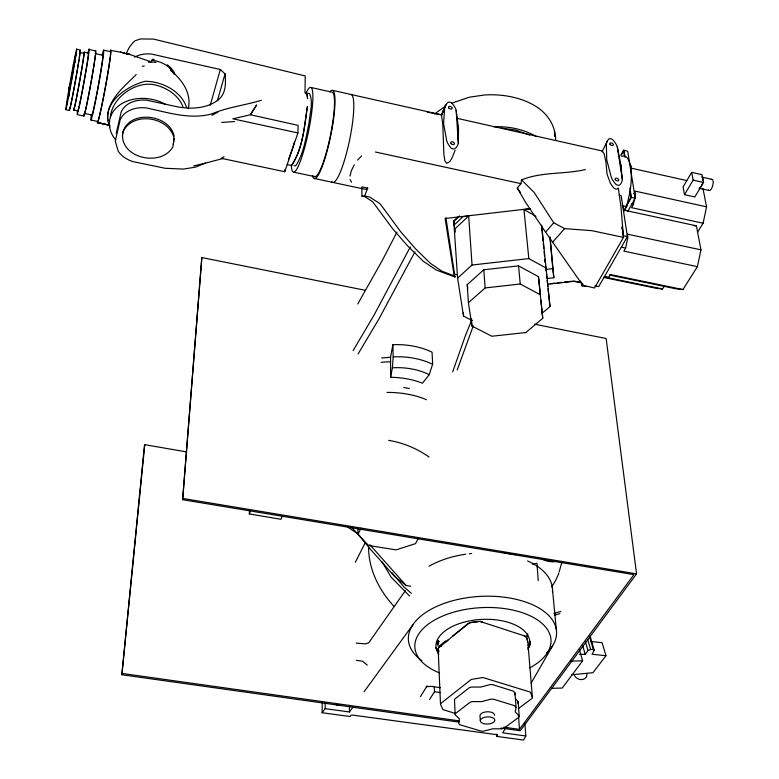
<?xml version="1.0" encoding="UTF-8"?>
<svg xmlns="http://www.w3.org/2000/svg" width="779" height="779" viewBox="0 0 779 779"><rect width="100%" height="100%" fill="white"/><g stroke="black" fill="none" stroke-linecap="round" stroke-linejoin="round"><path stroke-width="1.17" d="M524.832 722.883L525.854 735.999L523.585 740.05L496.973 736.437L497.547 735.649A1.694 0.818 -2.9 0 0 496.535 734.636L352.731 715.103A1.724 0.857 -0.5 0 0 350.599 715.706L350.122 716.534L322.126 712.736L325.155 708.666L325.194 702.6M322.126 712.736L322.214 701.791M458.325 143.122L458.558 128.749L456.153 110.277A23.36 14.363 23.4 0 0 452.219 103.5A2.785 1.704 23.7 0 0 447.886 102.516A23.243 14.246 24.1 0 0 444.682 107.677L443.572 123.491L446.649 140.532A23.594 14.694 24.4 0 0 450.661 147.582A2.853 1.782 24.1 0 0 455.111 148.555A23.721 14.82 23.6 0 0 458.325 143.122L456.153 110.277M448.49 639.608L445.559 642.208L445.5 640.932L439.765 645.694L439.268 647.427M620.775 169.773L620.863 165.031L617.28 146.715A22.805 13.701 27 0 0 612.976 139.996A2.717 1.626 27.2 0 0 608.847 139.052A22.718 13.564 27.6 0 0 606.335 144.242L606.763 160.016L611.203 176.969A23.068 13.973 28 0 0 615.595 183.951A2.785 1.704 27.8 0 0 619.831 184.886A23.156 14.119 27.4 0 0 622.333 179.433L620.863 165.031L619.617 161.925M297.899 132.946L298.084 125.361L250.448 114.747L232.853 118.817L297.899 132.946L284.763 171.721L221.178 158.293L224.001 156.745M284.763 171.721L284.832 169.579M282.28 516.243L280.985 519.281L249.329 513.945L249.523 510.342M390.6 377.309L392.373 367.815L393.191 356.782L392.869 344.727A59.594 38.784 -1.6 0 1 432.063 352.186L432.637 364.212L429.2 374.689L422.422 383.21A62.856 39.924 -1.4 0 0 390.6 377.309L390.561 357.23L392.869 344.727M503.838 727.158L519.476 729.358L633.911 574.639L182.637 499.709L201.829 257.567L365.224 290.285M182.637 499.709L201.829 257.567M457.672 139.519L457.964 135.935M188.236 108.661C191.887 93.178 181.887 79.536 170.484 70.237M527.802 642.432L527.071 637.933L525.377 636.19L479.991 621.428L482.328 621.983M458.88 722.114L121.865 674.75L144.358 446.075L144.787 444.682L186.648 451.908M121.865 674.75L144.787 444.682M173.337 144.397L173.912 138.487M110.394 117.142C111.903 97.55 135.965 80.529 154.875 84.892A36.74 27.908 11 0 1 183.211 107.453M122.381 136.072C124.397 109.45 168.887 112.38 174.145 136.121M454.917 713.34L442.949 709.591L440.505 704.294L440.807 703.466L471.276 679.424L482.902 677.516L530.372 692.112L532.408 697.556L532.038 698.403L518.386 708.559M456.883 118.281L602.128 150.96L604.134 153.736L605.867 161.681L607.114 174.389L610.463 183.377L613.531 187.72A2.775 1.733 28.3 0 0 617.757 188.645L618.322 188.012L621.029 207.496L623.502 237.4L594.543 287.996L582.78 285.25L545.582 232.123L525.854 202.754L517.275 188.051L520.927 183.649L521.531 179.91C541.619 171.672 564.405 174.447 585.399 169.579M621.34 156.238L624.485 155.995A43.186 14.392 -76.5 0 1 630.055 191.303L626.667 206.649L624.271 210.895M587.084 673.455L586.538 676.708A6.748 5.706 24.5 0 1 579.985 679.473A6.748 5.706 24.5 0 1 574.123 674.439M66.877 103.091C67.715 98.875 66.04 107.599 66.877 103.393M438.314 641.37L438.48 640.542L437.37 643.639L438.48 640.542M514.559 694.897L514.968 692.843L513.419 691.158L493.097 684.79A3.837 1.948 -3 0 0 489.251 684.79L480.838 687.078L472.386 687.029A3.827 1.938 -2.7 0 0 468.909 687.993L455.102 698.821A3.788 1.899 -2.4 0 0 454.498 700.117L455.199 714.577M516.049 707.342L515.27 711.928L518.872 715.58A3.798 1.87 -3.3 0 1 518.532 717.478L504.364 727.927A3.768 1.84 -3.1 0 1 500.926 728.842L492.64 728.793L484.402 730.955A3.759 1.831 -2.7 0 1 480.643 730.955L460.516 724.947A3.778 1.85 -2.4 0 1 458.85 723.321L459.386 718.822L455.579 715.2A3.807 1.889 -2.4 0 1 455.812 713.291L469.718 702.541A3.846 1.928 -2.6 0 1 473.213 701.587L481.763 701.636L490.176 699.357A3.856 1.928 -3 0 1 494.052 699.357L514.491 705.677L516.049 707.342L514.968 692.843M703.106 223.232L631.594 207.681L633.327 204.624L635.518 194.078L635.041 191.098L706.572 206.844L703.106 223.232L697.556 232.21M697.409 266.642L623.872 251.14L625.634 248.092L627.884 237.283L627.407 234.148L700.964 249.845L697.409 266.642L682.93 289.554L676.464 288.902L609.246 275.006M129.898 54.52L120.521 52.154L129.898 54.52L151.068 61.853L148.263 61.843M116.227 133.472L121.125 112.195A25.658 19.397 9.9 0 1 147.143 100.267L176.453 106.626A49.165 30.936 17.3 0 0 218.062 99.897M349.946 176.044L351.358 170.737L354.25 164.778M559.254 571.659L561.756 562.535M210.233 105.34L220.311 69.497L151.798 54.121A24.899 19.329 10.8 0 0 134.631 57.13M217.36 100.773L225.053 73.878L220.311 69.497M452.657 371.914L465.404 335.652L471.772 319.965M457.195 369.967L473.311 325.778M455.131 150.396C452.969 154.612 451.801 161.993 446.649 163.269L444.867 160.873L443.845 154.106L442.832 125.234L441.527 114.825L445.812 104.853L441.605 114.98L445.023 106.489M361.836 187.758L361.933 196.172L364.601 195.977L367.707 188.109L361.855 186.872M249.329 513.945L250.536 510.907M529.983 644.749L528.23 647.982L530.256 643.921M527.042 636.696L527.422 634.418M527.003 635.946L527.889 633.892M530.148 642.441L529.35 644.194L529.837 643.425M288.493 159.422L292.476 148.692A37.168 5.453 -78.6 0 0 294.433 141.739M530.275 643.921L528.23 647.982M418.235 538.61L415.47 543.664L396.024 549.886L368.564 545.475L357.951 534.355L361.018 528.181M355.312 562.321L365.117 542.953M396.988 232.074L382.119 260.761L357.756 304.005M602.099 151.788L607.133 141.408M410.338 246.894L374.134 314.979L353.16 350.54M414.954 251.831L378.983 318.874L358.097 353.939M620.727 155.41L623.541 150.23L627.689 151.175L635.216 198.246L627.708 211.518M621.671 154.534L623.385 151.379M625.741 206.659L630.961 197.311L630.055 191.303M624.3 209.979L631.38 197.399L629.899 187.982M585.954 286.584L581.894 285.757L582.935 283.897M619.227 195.169L621.155 195.597L627.416 236.612L598.671 286.643L594.835 285.854M531.103 683.154L552.652 645.723M505.746 727.683L502.767 732.854L525.854 735.999M604.952 277.149L608.652 277.49L610.356 274.539L682.93 289.554M691.674 172.383L683.066 186.941L684.507 194.672L694.81 196.951L703.544 182.442L702.006 174.71L691.674 172.383L693.174 180.124L684.507 194.672M594.28 650.397L593.306 649.462L589.479 636.365L590.453 637.31L594.28 650.397L591.982 654.224L605.974 655.733L602.118 642.733L590.501 641.419M603.579 277.431L656.59 288.366L662.53 288.97L664.438 285.874M420.417 696.63L427.194 685.812M429.56 699.484L434.497 691.733L434.302 686.903M405.362 590.657L368.652 642.899L365.448 643.853L356.207 643.123M325.155 708.666L349.459 711.977L352.936 707.166M364.066 691.791L412.899 624.748M534.579 324.191L606.14 338.524L636.56 573.86L520.255 730.741L501.004 728.034M579.479 654.399L585.214 654.321L588.018 650.572L590.657 649.501L593.306 649.462M579.401 649.667L582.614 660.874L562.204 688.071L551.376 688.305M605.974 655.733L592.936 672.705L571.708 674.741M291.541 165.469C302.992 148.448 304.404 126.49 307.403 106.645C304.2 126.383 303.021 148.711 291.541 165.469L287.178 164.632M545.582 232.123L553.733 222.794L534.199 192.481L521.531 179.91M552.584 242.24L564.619 228.617L591.845 230.662L623.502 237.4M218.062 99.907C226.153 93.957 225.891 82.866 225.053 73.878L225.452 75.953M357.425 160.172L361.563 155.975M136.198 74.56C123.832 87.092 105.603 101.134 107.95 120.687M472.142 320.529L463.534 316.108L457.594 278.113L453.738 221.032L457.828 217.175M453.758 221.343L459.493 215.939M453.982 225.131L463.018 216.64L468.666 215.987L472.045 265.016L457.594 278.113M454.605 229.162L468.666 215.987M468.413 302.749L467.225 284.637L483.778 269.777L518.551 265.863L538.474 276.662L540.344 294.783L520.245 284.014L485.142 287.928L468.413 302.749L471.947 326.06L491.851 336.236L525.815 332.545L542.749 318.329L538.474 276.662M434.458 114.026L445.52 106.08M541.736 313.567L549.993 306.595L541.658 225.15M211.888 115.292L217.847 112.205M451.898 103.169L469.25 97.209L484.46 94.999A63.82 40.284 -0.5 0 1 536.867 107.015C548.182 114.347 555.846 126.695 555.651 140.386M222.775 158.565L205.607 163.084L195.422 167.144L183.445 169.092L165.012 168.254L133.18 161.662A25.503 18.998 9.5 0 1 118.272 151.36L115.263 141.135L120.17 119.869A25.765 19.397 9.7 0 1 146.296 107.94C167.728 112.332 189.998 120.005 211.927 113.822C227.721 107.171 245.054 105.292 261.393 100.267M554.268 615.293L559.897 613.657M553.937 613.433L560.948 611.408M193.767 165.898L205.607 163.084M556.187 561.182L552.886 561.893L547.793 561.318L542.165 559.273M532.388 564.152L536.935 563.188L538.24 580.598M426.22 686.698L431.079 686.367L440.505 687.701M142.333 66.283L144.261 66.001M530.421 208.587L445.111 218.51L454.196 275.854L454.994 277.003L445.919 217.731M546.293 268.142L528.824 258.589L523.965 209.551L529.662 208.899M472.045 265.016L528.824 258.589M545.563 269.476L552.817 268.658L549.935 237.391M547.841 278.434L553.83 277.762L550.081 237.001M550.188 283.673L554.94 283.137M557.306 282.874L562.058 282.349M564.424 282.086L572.731 281.161L581.514 282.767L581.894 285.757M548.377 284.169L574.951 281.209L581.485 282.553M381.583 357.98L390.561 357.23M221.664 122.439L234.518 121.543M570.627 661.059L582.614 660.874M356.344 660.329L362.712 661.274L367.25 665.1M151.35 60.392C160.299 60.781 169.958 65.514 173.746 73.986M393.191 356.782L400.24 356.772A59.944 38.677 -1.6 0 1 426.834 361.797L432.637 364.212M694.196 225.822L696.397 225.832L700.964 249.845M126.364 54.063L129.957 54.267M403.726 387.436L409.413 388.575M148.565 61.755L156.053 62.378M293.868 165.664L295.699 165.82C304.073 153.044 305.962 137.221 309.117 122.566C309.74 113.189 313.586 102.526 309.526 93.607L304.998 92.701L305.241 75.943L153.463 39.077L140.6 38.95L135.04 40.742A38.473 29.816 -4.1 0 0 126.325 53.965M501.725 128.116L515.474 130.015L529.516 135.01M434.497 691.733L440.476 692.58M122.313 673.465L459.298 720.887M357.055 532.875L369.246 547.929L394.661 576.479L406.171 585.545L410.767 586.275M183.055 498.482L636.56 573.86M110.91 50.46L120.365 52.125M388.614 440.359C403.094 442.725 417.057 448.529 429.015 457.02M427.233 112.137L441.586 114.893M604.387 276.613L608.652 277.49M604.319 276.964L662.53 288.97M314.735 178.557L364.806 189.219A44.724 8.715 -78.1 0 0 367.707 188.109M621.301 247.177L625.634 248.092M364.601 195.977L369.665 197.038L380.074 203.757L400.766 231.821L415.324 248.569L430.203 263.205L441.878 271.16L454.196 275.854M361.933 196.172L365.01 196.814L372.635 201.722L392.743 228.86L407.641 245.921L423.124 261.111L436.123 269.953L454.994 277.003M77.228 114.63L83.937 116.061M90.958 120.024L97.657 121.456A35.474 1.373 -79.6 0 0 105.418 86.868A35.474 1.373 -79.6 0 0 110.433 51.677L103.656 50.158M97.677 122.761L109.021 125.176M627.416 236.612L623.258 235.725L622.723 232.21M293.849 172.198L315.096 176.706M73.693 110.024L77.861 110.92M65.816 109.703L69.428 110.482M696.397 225.832L623.726 210.077L623.268 207.029M631.224 204.166L633.327 204.624M375.488 152.022L520.927 183.649M622.158 205.666L626.667 206.649M633.415 193.62L635.518 194.078M630.961 197.311L635.216 198.246M95.262 53.595L102.721 55.251A30.371 1.042 -79.7 0 1 98.329 85.359A30.371 1.042 -79.7 0 1 91.864 115L84.405 113.413A30.4 0.925 -79.7 0 0 88.689 94.707A30.4 0.925 -79.7 0 0 94.483 61.492M83.937 53.361L79.857 52.446A28.268 0.613 -79.8 0 1 79.867 53.342M693.174 180.124L703.544 182.442M686.776 180.582L631.37 168.196L630.902 165.304M88.991 49.447L95.729 50.947M76.654 49.243L80.276 50.051M698.967 188.206L709.26 190.495M84.19 52.125L88.378 53.06M332.799 90.403L441.527 114.825M311.016 87.472L332.39 92.273A43.157 7.138 -78.4 0 1 329.527 139.714A43.157 7.138 -78.4 0 1 313.791 176.112M701.713 177.037L712.016 179.345M454.829 274.189L457.176 274.724M108.914 125.088L98.407 122.654L109.946 125.39M439.765 645.694L441.654 646.258M426.473 399.754L423.289 398.381A63.81 35.522 0.7 0 0 386.968 392.421M524.17 635.849L526.244 636.94L527.841 642.003L532.408 697.556M553.733 222.794L564.619 228.617M523.965 209.551L536.001 216.348M358.613 534.365L347.823 527.179M411.322 593.296L404.019 587.025L391.866 572.614M515.649 698.948L517.782 701.129A3.778 1.889 -3.4 0 1 517.441 703.038M409.579 596.042L391.107 577.112L381.924 561.601M351.251 527.101L357.434 533.586M406.171 585.545L369.811 544.638M517.275 188.051L520.606 192.559M436.006 648.011L437.243 649.793M580.423 281.073L582.78 285.25M350.053 179.443L351.485 182.257M109.927 126.987C99.352 104.59 126.578 85.651 145.507 81.25A39.904 30.313 9.9 0 1 186.473 107.298M436.571 642.305L438.334 646.375M438.869 652.004L438.08 650.046L438.431 648.05L468.14 623.366L471.597 622.265L479.436 621.447L469.63 622.811L452.667 636.131M438.947 650.932L438.158 648.946L440.505 704.294M587.794 639.666L590.657 649.501M585.477 641.838L588.018 650.572M582.692 645.596L585.214 654.321M457.692 125.662L458.266 127.717M702.96 188.567L706.572 206.844M623.95 150.328L625.07 157.387M623.541 150.23L624.446 155.985M617.28 146.715L622.333 179.433M453.738 221.032L454.478 226.076M454.819 228.13L455.384 231.986M622.061 226.397L623.473 235.774M622.022 227.526L622.372 229.873M467.225 284.637L467.751 288.172M582.001 283.468L582.293 285.835M552.817 268.658L553.83 277.762M544.891 259.086L545.271 262.65M545.66 266.214L546.167 270.965M546.42 273.341L546.936 278.084M547.189 280.459L547.832 286.399M548.085 288.775L549.993 306.595M540.889 300.275L542.749 318.329M541.804 227.75L543.109 241.227M543.314 243.311L543.81 248.413M544.122 251.685L544.579 256.476M552.525 589.791L556.303 629.451M518.551 265.863L520.245 284.014M518.123 701.752L519.223 716.193M483.778 269.777L485.142 287.928M518.444 714.84L519.476 729.358M471.47 318.845L471.947 326.06M496.817 734.022L496.973 736.437M463.31 312.545L463.534 316.108M480.283 720.546L479.981 715.463A7.284 3.603 -2.9 0 1 487.566 711.763A7.284 3.603 -2.9 0 1 494.529 715.229M554.482 130.745L554.57 136.442M357.902 528.737L357.951 534.355M349.43 706.047L349.459 711.977M421.819 660.67A74.19 39.378 -3 0 1 431.605 608.964A74.19 39.378 -3 0 1 528.542 603.082A74.19 39.378 -3 0 1 546.527 653.104M439.405 672.861A68.162 35.931 -3 0 1 432.306 621.399A68.162 35.931 -3 0 1 530.441 615.965A68.162 35.931 -3 0 1 529.798 667.856M438.859 654.399A46.974 24.762 -3 0 1 481.305 619.432A46.974 24.762 -3 0 1 527.899 649.433M530.353 641.321A48.775 25.843 -3 0 1 528.104 645.635M438.265 650.728A48.775 25.843 -3 0 1 435.919 647.544M527.607 560.977A72.807 40.089 -3.1 0 1 552.457 592.059M429.025 566.245A72.807 40.089 -3.1 0 1 465.803 554.19M469.338 553.733A72.807 40.089 -3.1 0 1 471.714 553.47M339.693 705.063A4.499 3.798 30.6 0 1 336.207 704.693M79.838 51.472A30.712 0.672 -79.8 0 1 75.592 80.013A30.712 0.672 -79.8 0 1 69.467 109.187M95.398 51.706A33.098 1.013 -79.7 0 1 90.393 86.187A33.098 1.013 -79.7 0 1 83.996 113.715M87.813 53.634A33.127 0.886 -79.7 0 1 84.122 81.493A33.127 0.886 -79.7 0 1 77.491 110.939M88.134 53.508A29.427 0.779 -79.7 0 1 83.723 83.1A29.427 0.779 -79.7 0 1 77.861 110.024M83.791 53.196A29.436 0.711 -79.8 0 1 79.468 82.262A29.436 0.711 -79.8 0 1 73.801 108.262M83.84 53.547A28.248 0.682 -79.8 0 1 79.672 80.977A28.248 0.682 -79.8 0 1 73.888 108.797M79.779 54.16A28.268 0.613 -79.8 0 1 79.234 58.084M78.952 59.925A28.268 0.613 -79.8 0 1 77.569 68.377M77.423 69.253A28.268 0.613 -79.8 0 1 69.818 107.93M110.375 50.606A37.188 1.441 -79.6 0 1 105.486 86.849A37.188 1.441 -79.6 0 1 97.239 122.391M115.789 140.064A37.041 27.898 10.7 0 1 119.645 105.048A37.041 27.898 10.7 0 1 165.645 104.386M152.051 59.272A24.529 18.998 10.6 0 1 154.213 59.535M167.29 64.793A24.529 18.998 10.6 0 1 174.808 73.937M102.146 55.036A35.513 1.217 -79.7 0 1 102.351 62.641A35.513 1.217 -79.7 0 1 94.132 107.872A35.513 1.217 -79.7 0 1 91.27 114.941M95.281 55.319A30.4 0.925 -79.7 0 1 94.629 60.509M702.366 177.495A5.755 2.171 -75.5 0 1 702.892 180.134M702.22 183.951A5.755 2.171 -75.5 0 1 699.785 188.002M711.188 179.569A5.745 2.201 -75.4 0 1 712.824 185.285A5.745 2.201 -75.4 0 1 708.608 190.027M350.793 94.425A44.939 7.907 -78.3 0 1 349.06 142.518A44.939 7.907 -78.3 0 1 331.727 181.819M394.116 606.529A94.045 72.535 31 0 1 368.613 545.991M558.933 572.799A92.243 69.886 30.7 0 1 551.444 586.947M381.165 362.342A60.168 38.687 -1.4 0 1 390.678 361.807M493.954 126.763A66.322 49.174 -6.4 0 1 536.351 136.598M392.373 367.815A52.563 33.77 -1.6 0 1 429.2 374.689M329.877 91.834A45.055 7.449 -78.4 0 1 330.549 136.52A45.055 7.449 -78.4 0 1 312.418 175.665M305.757 93.548A43.293 6.631 -78.5 0 1 312.691 102.302A43.293 6.631 -78.5 0 1 301.697 157.465A43.293 6.631 -78.5 0 1 291.356 165.859M516.078 554.619A84.551 62.174 30.4 0 1 513.877 554.385M511.657 554.083A84.551 62.174 30.4 0 1 509.437 553.742M507.207 553.333A84.551 62.174 30.4 0 1 503.867 552.632M73.46 69.711L72.895 72.856L73.46 69.711M69.049 89.01L69.594 86.06L69.049 89.01M73.986 64.375L68.513 94.765L73.986 64.375M75.884 54.072L75.32 57.179L75.884 54.072M75.251 58.912L74.541 62.846L75.251 58.912M73.908 62.524L73.362 65.543L73.898 62.515M68.513 96.615L69.039 93.821L68.513 96.615M122.975 131.807C117.814 157.582 160.873 168.05 172.889 146.812L174.155 138.545C169.403 116.519 132.751 110.93 122.975 131.807M71.931 79.107L70.84 85.096A30.556 0.604 -79.8 0 1 69.419 92.711A30.722 0.604 -79.8 0 1 67.101 100.053A30.722 0.604 -79.8 0 1 76.06 51.385A30.722 0.604 -79.8 0 1 71.931 79.107M438.908 641.38L437.925 644.204L438.908 641.38M253.613 109.576L250.448 114.747L256.612 104.98L253.613 109.576M307.374 96.129L306.955 94.201L307.569 98.573L307.374 96.129M545.134 261.754L544.93 259.865L545.134 261.754M483.691 723.652A7.303 3.593 -2.8 0 0 494.86 720.322A7.303 3.593 -2.8 0 0 484.149 717.42A7.303 3.593 -2.8 0 0 483.691 723.652M448.977 108.203A1.957 1.198 23.7 0 0 452.112 108.524A1.957 1.198 23.7 0 0 449.941 106.363A1.957 1.198 23.7 0 0 448.977 108.203M451.187 143.706A1.996 1.246 24 0 0 454.381 144.008A1.996 1.246 24 0 0 452.161 141.778A1.996 1.246 24 0 0 451.187 143.706M610.025 144.261A1.909 1.139 27.2 0 0 613.092 145.322A1.909 1.139 27.2 0 0 611.729 143.005A1.909 1.139 27.2 0 0 610.025 144.261M615.352 179.618A1.948 1.188 27.7 0 0 618.477 180.689A1.948 1.188 27.7 0 0 617.085 178.294A1.948 1.188 27.7 0 0 615.352 179.618"/></g></svg>
